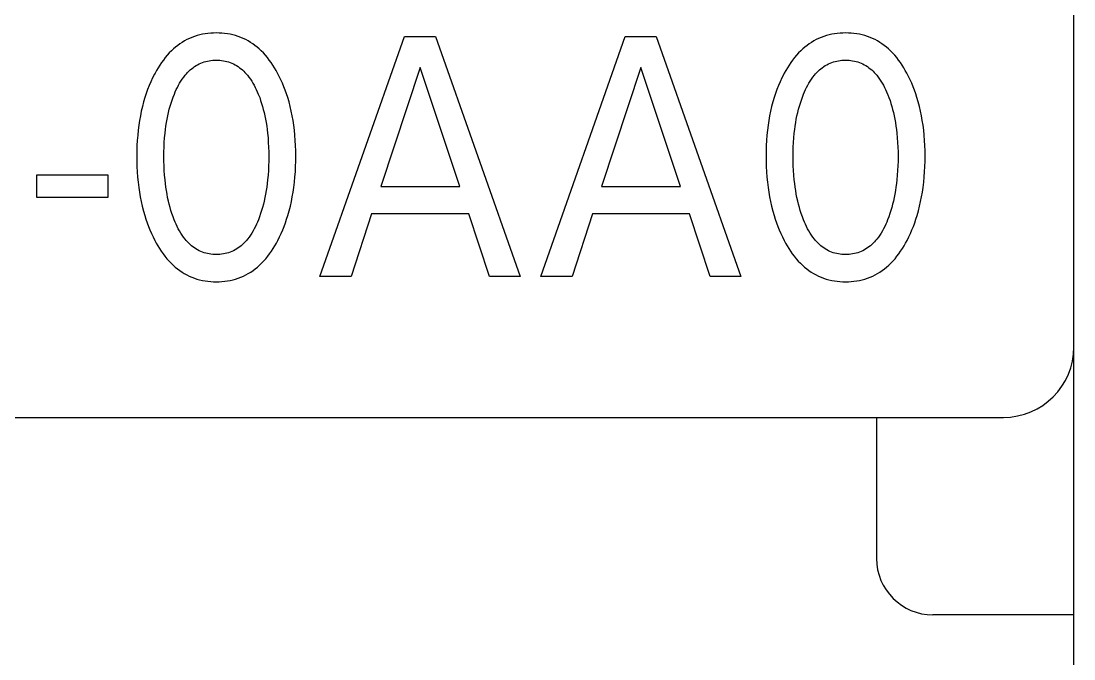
# Model space of a CAD drawing. Extents: x 10 to 656, y -396 to 292.
# Drawn here: x 293.413 to 294.924, y 101.429 to 102.344 of the extents above; entities that cross this region are included whole.
import ezdxf

# ---------------------------------------------------------------- set-up
doc = ezdxf.new("R2010")
doc.units = 0
doc.header["$LTSCALE"] = 5
doc.header["$MEASUREMENT"] = 0
doc.layers.get('0').update_dxf_attribs({"linetype": 'CONTINUOUS'})

msp = doc.modelspace()

# ---------------------------------------------------------------- linework, layer by layer
at = {"color": 7, "linetype": 'Continuous'}
for p, q in [((294.9239, 91.5964), (294.9239, 118.1161)), ((294.9239, 101.4957), (294.9239, 118.1161)), ((294.9239, 91.5929), (294.9239, 118.1125)), ((294.9239, 101.4922), (294.9239, 118.1125)), ((293.6731, 102.3254), (293.6692, 102.3245)), ((293.677, 102.3261), (293.6731, 102.3254)), ((293.681, 102.3266), (293.677, 102.3261)), ((293.6849, 102.327), (293.681, 102.3266)), ((293.6889, 102.3272), (293.6849, 102.327)), ((293.6929, 102.3273), (293.6889, 102.3272)), ((293.6969, 102.3272), (293.6929, 102.3273)), ((293.7009, 102.327), (293.6969, 102.3272)), ((293.7049, 102.3266), (293.7009, 102.327)), ((293.7089, 102.3261), (293.7049, 102.3266)), ((293.7128, 102.3254), (293.7089, 102.3261)), ((293.7167, 102.3245), (293.7128, 102.3254)), ((294.5763, 102.3254), (294.5724, 102.3245)), ((294.5802, 102.3261), (294.5763, 102.3254)), ((294.5842, 102.3266), (294.5802, 102.3261)), ((294.5882, 102.327), (294.5842, 102.3266)), ((294.5921, 102.3272), (294.5882, 102.327)), ((294.5961, 102.3273), (294.5921, 102.3272)), ((294.6001, 102.3272), (294.5961, 102.3273)), ((294.6041, 102.327), (294.6001, 102.3272)), ((294.6081, 102.3266), (294.6041, 102.327)), ((294.6121, 102.3261), (294.6081, 102.3266)), ((294.616, 102.3254), (294.6121, 102.3261)), ((294.6199, 102.3245), (294.616, 102.3254)), ((293.6407, 102.3116), (293.6375, 102.3093)), ((293.644, 102.3138), (293.6407, 102.3116)), ((293.6473, 102.3158), (293.644, 102.3138)), ((293.6508, 102.3177), (293.6473, 102.3158)), ((293.6543, 102.3194), (293.6508, 102.3177)), ((293.6579, 102.3209), (293.6543, 102.3194)), ((293.6616, 102.3223), (293.6579, 102.3209)), ((293.6654, 102.3235), (293.6616, 102.3223)), ((293.6692, 102.3245), (293.6654, 102.3235)), ((293.7205, 102.3235), (293.7167, 102.3245)), ((293.7243, 102.3223), (293.7205, 102.3235)), ((293.728, 102.3209), (293.7243, 102.3223)), ((293.7316, 102.3194), (293.728, 102.3209)), ((293.7352, 102.3177), (293.7316, 102.3194)), ((293.7386, 102.3158), (293.7352, 102.3177)), ((293.742, 102.3138), (293.7386, 102.3158)), ((293.7452, 102.3116), (293.742, 102.3138)), ((293.7484, 102.3093), (293.7452, 102.3116)), ((293.8416, 101.978), (293.9631, 102.3222)), ((293.9631, 102.3222), (294.0076, 102.3222)), ((294.0076, 102.3222), (294.129, 101.978)), ((294.1586, 101.978), (294.28, 102.3222)), ((294.28, 102.3222), (294.3245, 102.3222)), ((294.3245, 102.3222), (294.446, 101.978)), ((294.5439, 102.3116), (294.5408, 102.3093)), ((294.5472, 102.3138), (294.5439, 102.3116)), ((294.5506, 102.3158), (294.5472, 102.3138)), ((294.554, 102.3177), (294.5506, 102.3158)), ((294.5575, 102.3194), (294.554, 102.3177)), ((294.5611, 102.3209), (294.5575, 102.3194)), ((294.5648, 102.3223), (294.5611, 102.3209)), ((294.5686, 102.3235), (294.5648, 102.3223)), ((294.5724, 102.3245), (294.5686, 102.3235)), ((294.6237, 102.3235), (294.6199, 102.3245)), ((294.6275, 102.3223), (294.6237, 102.3235)), ((294.6313, 102.3209), (294.6275, 102.3223)), ((294.6349, 102.3194), (294.6313, 102.3209)), ((294.6384, 102.3177), (294.6349, 102.3194)), ((294.6418, 102.3158), (294.6384, 102.3177)), ((294.6452, 102.3138), (294.6418, 102.3158)), ((294.6484, 102.3116), (294.6452, 102.3138)), ((294.6516, 102.3093), (294.6484, 102.3116)), ((293.6225, 102.2953), (293.6196, 102.2919)), ((293.6255, 102.2986), (293.6225, 102.2953)), ((293.6286, 102.3017), (293.6255, 102.2986)), ((293.6315, 102.3044), (293.6286, 102.3017)), ((293.6345, 102.3069), (293.6315, 102.3044)), ((293.6375, 102.3093), (293.6345, 102.3069)), ((293.7515, 102.3069), (293.7484, 102.3093)), ((293.7545, 102.3044), (293.7515, 102.3069)), ((293.7573, 102.3017), (293.7545, 102.3044)), ((293.7605, 102.2986), (293.7573, 102.3017)), ((293.7634, 102.2953), (293.7605, 102.2986)), ((293.7663, 102.2919), (293.7634, 102.2953)), ((294.5257, 102.2953), (294.5228, 102.2919)), ((294.5287, 102.2986), (294.5257, 102.2953)), ((294.5318, 102.3017), (294.5287, 102.2986)), ((294.5347, 102.3044), (294.5318, 102.3017)), ((294.5377, 102.3069), (294.5347, 102.3044)), ((294.5408, 102.3093), (294.5377, 102.3069)), ((294.6547, 102.3069), (294.6516, 102.3093)), ((294.6577, 102.3044), (294.6547, 102.3069)), ((294.6606, 102.3017), (294.6577, 102.3044)), ((294.6637, 102.2986), (294.6606, 102.3017)), ((294.6667, 102.2953), (294.6637, 102.2986)), ((294.6695, 102.2919), (294.6667, 102.2953)), ((293.6118, 102.2812), (293.6094, 102.2774)), ((293.6143, 102.2849), (293.6118, 102.2812)), ((293.6169, 102.2884), (293.6143, 102.2849)), ((293.6196, 102.2919), (293.6169, 102.2884)), ((293.6616, 102.279), (293.6638, 102.2804)), ((293.6638, 102.2804), (293.666, 102.2817)), ((293.666, 102.2817), (293.6683, 102.2829)), ((293.6683, 102.2829), (293.6706, 102.2839)), ((293.6706, 102.2839), (293.673, 102.2849)), ((293.673, 102.2849), (293.6754, 102.2857)), ((293.6754, 102.2857), (293.6778, 102.2864)), ((293.6778, 102.2864), (293.6803, 102.287)), ((293.6803, 102.287), (293.6828, 102.2874)), ((293.6828, 102.2874), (293.6853, 102.2878)), ((293.6853, 102.2878), (293.6878, 102.2881)), ((293.6878, 102.2881), (293.6904, 102.2882)), ((293.6904, 102.2882), (293.6929, 102.2883)), ((293.6929, 102.2883), (293.6955, 102.2882)), ((293.6955, 102.2882), (293.698, 102.2881)), ((293.698, 102.2881), (293.7006, 102.2878)), ((293.7006, 102.2878), (293.7031, 102.2874)), ((293.7031, 102.2874), (293.7056, 102.287)), ((293.7056, 102.287), (293.708, 102.2864)), ((293.708, 102.2864), (293.7105, 102.2857)), ((293.7105, 102.2857), (293.7129, 102.2849)), ((293.7129, 102.2849), (293.7152, 102.2839)), ((293.7152, 102.2839), (293.7175, 102.2829)), ((293.7175, 102.2829), (293.7198, 102.2817)), ((293.7198, 102.2817), (293.722, 102.2804)), ((293.722, 102.2804), (293.7242, 102.279)), ((293.769, 102.2884), (293.7663, 102.2919)), ((293.7716, 102.2849), (293.769, 102.2884)), ((293.7741, 102.2812), (293.7716, 102.2849)), ((293.7764, 102.2774), (293.7741, 102.2812)), ((294.515, 102.2812), (294.5127, 102.2774)), ((294.5175, 102.2849), (294.515, 102.2812)), ((294.5201, 102.2884), (294.5175, 102.2849)), ((294.5228, 102.2919), (294.5201, 102.2884)), ((294.5648, 102.279), (294.567, 102.2804)), ((294.567, 102.2804), (294.5693, 102.2817)), ((294.5693, 102.2817), (294.5715, 102.2829)), ((294.5715, 102.2829), (294.5738, 102.2839)), ((294.5738, 102.2839), (294.5762, 102.2849)), ((294.5762, 102.2849), (294.5786, 102.2857)), ((294.5786, 102.2857), (294.581, 102.2864)), ((294.581, 102.2864), (294.5835, 102.287)), ((294.5835, 102.287), (294.586, 102.2874)), ((294.586, 102.2874), (294.5885, 102.2878)), ((294.5885, 102.2878), (294.591, 102.2881)), ((294.591, 102.2881), (294.5936, 102.2882)), ((294.5936, 102.2882), (294.5961, 102.2883)), ((294.5961, 102.2883), (294.5987, 102.2882)), ((294.5987, 102.2882), (294.6012, 102.2881)), ((294.6012, 102.2881), (294.6038, 102.2878)), ((294.6038, 102.2878), (294.6063, 102.2874)), ((294.6063, 102.2874), (294.6088, 102.287)), ((294.6088, 102.287), (294.6112, 102.2864)), ((294.6112, 102.2864), (294.6137, 102.2857)), ((294.6137, 102.2857), (294.6161, 102.2849)), ((294.6161, 102.2849), (294.6184, 102.2839)), ((294.6184, 102.2839), (294.6207, 102.2829)), ((294.6207, 102.2829), (294.623, 102.2817)), ((294.623, 102.2817), (294.6253, 102.2804)), ((294.6253, 102.2804), (294.6274, 102.279)), ((294.6722, 102.2884), (294.6695, 102.2919)), ((294.6748, 102.2849), (294.6722, 102.2884)), ((294.6773, 102.2812), (294.6748, 102.2849)), ((294.6796, 102.2774), (294.6773, 102.2812)), ((293.6043, 102.2683), (293.6015, 102.2629)), ((293.605, 102.2697), (293.6043, 102.2683)), ((293.6072, 102.2736), (293.605, 102.2697)), ((293.6094, 102.2774), (293.6072, 102.2736)), ((293.6461, 102.264), (293.6483, 102.2667)), ((293.6483, 102.2667), (293.65, 102.2687)), ((293.65, 102.2687), (293.6517, 102.2706)), ((293.6517, 102.2706), (293.6536, 102.2724)), ((293.6536, 102.2724), (293.6555, 102.2742)), ((293.6555, 102.2742), (293.6575, 102.2759)), ((293.6575, 102.2759), (293.6595, 102.2775)), ((293.6595, 102.2775), (293.6616, 102.279)), ((293.7242, 102.279), (293.7263, 102.2775)), ((293.7263, 102.2775), (293.7284, 102.2759)), ((293.7284, 102.2759), (293.7304, 102.2742)), ((293.7304, 102.2742), (293.7323, 102.2724)), ((293.7323, 102.2724), (293.7341, 102.2706)), ((293.7341, 102.2706), (293.7359, 102.2687)), ((293.7359, 102.2687), (293.7376, 102.2667)), ((293.7376, 102.2667), (293.7397, 102.264)), ((293.7787, 102.2736), (293.7764, 102.2774)), ((293.7808, 102.2697), (293.7787, 102.2736)), ((293.7833, 102.2649), (293.7808, 102.2697)), ((293.7857, 102.2601), (293.7833, 102.2649)), ((293.9855, 102.2778), (293.9289, 102.1068)), ((294.0424, 102.1068), (293.9855, 102.2778)), ((294.3025, 102.2778), (294.2458, 102.1068)), ((294.3593, 102.1068), (294.3025, 102.2778)), ((294.5075, 102.2683), (294.5047, 102.2629)), ((294.5082, 102.2697), (294.5075, 102.2683)), ((294.5104, 102.2736), (294.5082, 102.2697)), ((294.5127, 102.2774), (294.5104, 102.2736)), ((294.5493, 102.264), (294.5515, 102.2667)), ((294.5515, 102.2667), (294.5532, 102.2687)), ((294.5532, 102.2687), (294.555, 102.2706)), ((294.555, 102.2706), (294.5568, 102.2724)), ((294.5568, 102.2724), (294.5587, 102.2742)), ((294.5587, 102.2742), (294.5607, 102.2759)), ((294.5607, 102.2759), (294.5627, 102.2775)), ((294.5627, 102.2775), (294.5648, 102.279)), ((294.6274, 102.279), (294.6295, 102.2775)), ((294.6295, 102.2775), (294.6316, 102.2759)), ((294.6316, 102.2759), (294.6336, 102.2742)), ((294.6336, 102.2742), (294.6355, 102.2724)), ((294.6355, 102.2724), (294.6373, 102.2706)), ((294.6373, 102.2706), (294.6391, 102.2687)), ((294.6391, 102.2687), (294.6408, 102.2667)), ((294.6408, 102.2667), (294.643, 102.264)), ((294.6819, 102.2736), (294.6796, 102.2774)), ((294.684, 102.2697), (294.6819, 102.2736)), ((294.6865, 102.2649), (294.684, 102.2697)), ((294.6889, 102.2601), (294.6865, 102.2649)), ((293.5966, 102.2519), (293.5944, 102.2462)), ((293.599, 102.2574), (293.5966, 102.2519)), ((293.6015, 102.2629), (293.599, 102.2574)), ((293.637, 102.2492), (293.6386, 102.2523)), ((293.6386, 102.2523), (293.6403, 102.2553)), ((293.6403, 102.2553), (293.6421, 102.2583)), ((293.6421, 102.2583), (293.6441, 102.2612)), ((293.6441, 102.2612), (293.6461, 102.264)), ((293.7397, 102.264), (293.7418, 102.2612)), ((293.7418, 102.2612), (293.7437, 102.2583)), ((293.7437, 102.2583), (293.7455, 102.2553)), ((293.7455, 102.2553), (293.7472, 102.2523)), ((293.7472, 102.2523), (293.7488, 102.2492)), ((293.7879, 102.2551), (293.7857, 102.2601)), ((293.79, 102.2501), (293.7879, 102.2551)), ((293.7919, 102.2451), (293.79, 102.2501)), ((294.4998, 102.2519), (294.4976, 102.2462)), ((294.5022, 102.2574), (294.4998, 102.2519)), ((294.5047, 102.2629), (294.5022, 102.2574)), ((294.5402, 102.2492), (294.5418, 102.2523)), ((294.5418, 102.2523), (294.5435, 102.2553)), ((294.5435, 102.2553), (294.5454, 102.2583)), ((294.5454, 102.2583), (294.5473, 102.2612)), ((294.5473, 102.2612), (294.5493, 102.264)), ((294.643, 102.264), (294.645, 102.2612)), ((294.645, 102.2612), (294.6469, 102.2583)), ((294.6469, 102.2583), (294.6487, 102.2553)), ((294.6487, 102.2553), (294.6504, 102.2523)), ((294.6504, 102.2523), (294.652, 102.2492)), ((294.6911, 102.2551), (294.6889, 102.2601)), ((294.6932, 102.2501), (294.6911, 102.2551)), ((294.6951, 102.2451), (294.6932, 102.2501)), ((293.5905, 102.2348), (293.5885, 102.2283)), ((293.5923, 102.2406), (293.5905, 102.2348)), ((293.5944, 102.2462), (293.5923, 102.2406)), ((293.6295, 102.2311), (293.631, 102.2354)), ((293.631, 102.2354), (293.6327, 102.2397)), ((293.6327, 102.2397), (293.6341, 102.2429)), ((293.6341, 102.2429), (293.6355, 102.2461)), ((293.6355, 102.2461), (293.637, 102.2492)), ((293.7488, 102.2492), (293.7503, 102.2461)), ((293.7503, 102.2461), (293.7518, 102.2429)), ((293.7518, 102.2429), (293.7531, 102.2397)), ((293.7531, 102.2397), (293.7536, 102.2386)), ((293.7536, 102.2386), (293.7552, 102.2345)), ((293.7937, 102.24), (293.7919, 102.2451)), ((293.7954, 102.2348), (293.7937, 102.24)), ((293.7973, 102.2283), (293.7954, 102.2348)), ((294.4937, 102.2348), (294.4918, 102.2283)), ((294.4956, 102.2406), (294.4937, 102.2348)), ((294.4976, 102.2462), (294.4956, 102.2406)), ((294.5327, 102.2311), (294.5342, 102.2354)), ((294.5342, 102.2354), (294.5359, 102.2397)), ((294.5359, 102.2397), (294.5373, 102.2429)), ((294.5373, 102.2429), (294.5387, 102.2461)), ((294.5387, 102.2461), (294.5402, 102.2492)), ((294.652, 102.2492), (294.6536, 102.2461)), ((294.6536, 102.2461), (294.655, 102.2429)), ((294.655, 102.2429), (294.6563, 102.2397)), ((294.6563, 102.2397), (294.6568, 102.2386)), ((294.6568, 102.2386), (294.6584, 102.2345)), ((294.6969, 102.24), (294.6951, 102.2451)), ((294.6986, 102.2348), (294.6969, 102.24)), ((294.7005, 102.2283), (294.6986, 102.2348)), ((293.5868, 102.2218), (293.5853, 102.2152)), ((293.5885, 102.2283), (293.5868, 102.2218)), ((293.6255, 102.2179), (293.6267, 102.2223)), ((293.6267, 102.2223), (293.628, 102.2267)), ((293.628, 102.2267), (293.6295, 102.2311)), ((293.7552, 102.2345), (293.7566, 102.2303)), ((293.7566, 102.2303), (293.758, 102.2262)), ((293.758, 102.2262), (293.7593, 102.2219)), ((293.7593, 102.2219), (293.7604, 102.2177)), ((293.799, 102.2218), (293.7973, 102.2283)), ((293.8006, 102.2152), (293.799, 102.2218)), ((294.49, 102.2218), (294.4885, 102.2152)), ((294.4918, 102.2283), (294.49, 102.2218)), ((294.5287, 102.2179), (294.5299, 102.2223)), ((294.5299, 102.2223), (294.5312, 102.2267)), ((294.5312, 102.2267), (294.5327, 102.2311)), ((294.6584, 102.2345), (294.6599, 102.2303)), ((294.6599, 102.2303), (294.6612, 102.2262)), ((294.6612, 102.2262), (294.6625, 102.2219)), ((294.6625, 102.2219), (294.6637, 102.2177)), ((294.7022, 102.2218), (294.7005, 102.2283)), ((294.7038, 102.2152), (294.7022, 102.2218)), ((293.5839, 102.2085), (293.5827, 102.2019)), ((293.5853, 102.2152), (293.5839, 102.2085)), ((293.6222, 102.2036), (293.6232, 102.2085)), ((293.6232, 102.2085), (293.6243, 102.2134)), ((293.6243, 102.2134), (293.6255, 102.2179)), ((293.7604, 102.2177), (293.7615, 102.2134)), ((293.7615, 102.2134), (293.7626, 102.2085)), ((293.7626, 102.2085), (293.7636, 102.2036)), ((293.8019, 102.2085), (293.8006, 102.2152)), ((293.8031, 102.2019), (293.8019, 102.2085)), ((294.4871, 102.2085), (294.486, 102.2019)), ((294.4885, 102.2152), (294.4871, 102.2085)), ((294.5254, 102.2036), (294.5264, 102.2085)), ((294.5264, 102.2085), (294.5275, 102.2134)), ((294.5275, 102.2134), (294.5287, 102.2179)), ((294.6637, 102.2177), (294.6647, 102.2134)), ((294.6647, 102.2134), (294.6658, 102.2085)), ((294.6658, 102.2085), (294.6668, 102.2036)), ((294.7051, 102.2085), (294.7038, 102.2152)), ((294.7063, 102.2019), (294.7051, 102.2085)), ((293.5817, 102.1952), (293.5808, 102.1878)), ((293.5827, 102.2019), (293.5817, 102.1952)), ((293.6199, 102.1886), (293.6206, 102.1936)), ((293.6206, 102.1936), (293.6213, 102.1986)), ((293.6213, 102.1986), (293.6222, 102.2036)), ((293.7636, 102.2036), (293.7645, 102.1986)), ((293.7645, 102.1986), (293.7653, 102.1936)), ((293.7653, 102.1936), (293.766, 102.1886)), ((293.8041, 102.1952), (293.8031, 102.2019)), ((293.805, 102.1878), (293.8041, 102.1952)), ((294.4849, 102.1952), (294.484, 102.1878)), ((294.486, 102.2019), (294.4849, 102.1952)), ((294.5231, 102.1886), (294.5238, 102.1936)), ((294.5238, 102.1936), (294.5245, 102.1986)), ((294.5245, 102.1986), (294.5254, 102.2036)), ((294.6668, 102.2036), (294.6677, 102.1986)), ((294.6677, 102.1986), (294.6685, 102.1936)), ((294.6685, 102.1936), (294.6692, 102.1886)), ((294.7073, 102.1952), (294.7063, 102.2019)), ((294.7083, 102.1878), (294.7073, 102.1952)), ((293.5801, 102.1804), (293.5795, 102.173)), ((293.5808, 102.1878), (293.5801, 102.1804)), ((293.6182, 102.1703), (293.6187, 102.1769)), ((293.6187, 102.1769), (293.6193, 102.1836)), ((293.6193, 102.1836), (293.6199, 102.1886)), ((293.766, 102.1886), (293.7665, 102.1836)), ((293.7665, 102.1836), (293.7672, 102.1769)), ((293.7672, 102.1769), (293.7676, 102.1703)), ((293.8058, 102.1804), (293.805, 102.1878)), ((293.8063, 102.173), (293.8058, 102.1804)), ((294.4833, 102.1804), (294.4827, 102.173)), ((294.484, 102.1878), (294.4833, 102.1804)), ((294.5214, 102.1703), (294.5219, 102.1769)), ((294.5219, 102.1769), (294.5225, 102.1836)), ((294.5225, 102.1836), (294.5231, 102.1886)), ((294.6692, 102.1886), (294.6698, 102.1836)), ((294.6698, 102.1836), (294.6704, 102.1769)), ((294.6704, 102.1769), (294.6709, 102.1703)), ((294.709, 102.1804), (294.7083, 102.1878)), ((294.7095, 102.173), (294.709, 102.1804)), ((293.5791, 102.1656), (293.5789, 102.1581)), ((293.5795, 102.173), (293.5791, 102.1656)), ((293.6177, 102.1569), (293.6179, 102.1636)), ((293.6179, 102.1636), (293.6182, 102.1703)), ((293.7676, 102.1703), (293.768, 102.1636)), ((293.768, 102.1636), (293.7682, 102.1569)), ((293.8067, 102.1656), (293.8063, 102.173)), ((293.807, 102.1581), (293.8067, 102.1656)), ((294.4823, 102.1656), (294.4821, 102.1581)), ((294.4827, 102.173), (294.4823, 102.1656)), ((294.5209, 102.1569), (294.5211, 102.1636)), ((294.5211, 102.1636), (294.5214, 102.1703)), ((294.6709, 102.1703), (294.6712, 102.1636)), ((294.6712, 102.1636), (294.6714, 102.1569)), ((294.7099, 102.1656), (294.7095, 102.173)), ((294.7102, 102.1581), (294.7099, 102.1656)), ((293.5789, 102.1581), (293.5788, 102.1507)), ((293.5788, 102.1507), (293.5789, 102.1432)), ((293.6176, 102.1502), (293.6177, 102.1569)), ((293.6177, 102.1434), (293.6176, 102.1502)), ((293.7682, 102.1569), (293.7682, 102.1502)), ((293.7682, 102.1502), (293.7682, 102.1434)), ((293.807, 102.1507), (293.807, 102.1581)), ((293.807, 102.1432), (293.807, 102.1507)), ((294.4821, 102.1581), (294.482, 102.1507)), ((294.482, 102.1507), (294.4821, 102.1432)), ((294.5208, 102.1502), (294.5209, 102.1569)), ((294.5209, 102.1434), (294.5208, 102.1502)), ((294.6714, 102.1569), (294.6714, 102.1502)), ((294.6714, 102.1502), (294.6714, 102.1434)), ((294.7102, 102.1507), (294.7102, 102.1581)), ((294.7102, 102.1432), (294.7102, 102.1507)), ((293.5789, 102.1432), (293.5791, 102.1356)), ((293.5791, 102.1356), (293.5795, 102.1281)), ((293.6179, 102.1367), (293.6177, 102.1434)), ((293.6182, 102.1299), (293.6179, 102.1367)), ((293.6187, 102.1231), (293.6182, 102.1299)), ((293.7677, 102.1299), (293.7672, 102.1231)), ((293.768, 102.1367), (293.7677, 102.1299)), ((293.7682, 102.1434), (293.768, 102.1367)), ((293.8064, 102.1281), (293.8067, 102.1356)), ((293.8067, 102.1356), (293.807, 102.1432)), ((294.4821, 102.1432), (294.4823, 102.1356)), ((294.4823, 102.1356), (294.4827, 102.1281)), ((294.5211, 102.1367), (294.5209, 102.1434)), ((294.5214, 102.1299), (294.5211, 102.1367)), ((294.5219, 102.1231), (294.5214, 102.1299)), ((294.6709, 102.1299), (294.6704, 102.1231)), ((294.6712, 102.1367), (294.6709, 102.1299)), ((294.6714, 102.1434), (294.6712, 102.1367)), ((294.7096, 102.1281), (294.71, 102.1356)), ((294.71, 102.1356), (294.7102, 102.1432)), ((293.4351, 102.0912), (293.4351, 102.1236)), ((293.4351, 102.1236), (293.5371, 102.1236)), ((293.5371, 102.1236), (293.5371, 102.0912)), ((293.5795, 102.1281), (293.58, 102.1205)), ((293.58, 102.1205), (293.5808, 102.113)), ((293.6193, 102.1164), (293.6187, 102.1231)), ((293.6198, 102.1113), (293.6193, 102.1164)), ((293.7666, 102.1164), (293.766, 102.1113)), ((293.7672, 102.1231), (293.7666, 102.1164)), ((293.8051, 102.1131), (293.8058, 102.1206)), ((293.8058, 102.1206), (293.8064, 102.1281)), ((294.4827, 102.1281), (294.4833, 102.1205)), ((294.4833, 102.1205), (294.484, 102.113)), ((294.5225, 102.1164), (294.5219, 102.1231)), ((294.5231, 102.1113), (294.5225, 102.1164)), ((294.6698, 102.1164), (294.6692, 102.1113)), ((294.6704, 102.1231), (294.6698, 102.1164)), ((294.7083, 102.1131), (294.709, 102.1206)), ((294.709, 102.1206), (294.7096, 102.1281)), ((293.5808, 102.113), (293.5817, 102.1055)), ((293.5817, 102.1055), (293.5827, 102.0987)), ((293.5827, 102.0987), (293.5838, 102.0919)), ((293.6205, 102.1062), (293.6198, 102.1113)), ((293.6213, 102.1011), (293.6205, 102.1062)), ((293.6222, 102.0961), (293.6213, 102.1011)), ((293.7646, 102.1011), (293.7637, 102.0961)), ((293.7653, 102.1062), (293.7646, 102.1011)), ((293.766, 102.1113), (293.7653, 102.1062)), ((293.802, 102.092), (293.8032, 102.0988)), ((293.8032, 102.0988), (293.8042, 102.1056)), ((293.8042, 102.1056), (293.8051, 102.1131)), ((293.9289, 102.1068), (294.0424, 102.1068)), ((294.2458, 102.1068), (294.3593, 102.1068)), ((294.484, 102.113), (294.4849, 102.1055)), ((294.4849, 102.1055), (294.4859, 102.0987)), ((294.4859, 102.0987), (294.4871, 102.0919)), ((294.5237, 102.1062), (294.5231, 102.1113)), ((294.5245, 102.1011), (294.5237, 102.1062)), ((294.5254, 102.0961), (294.5245, 102.1011)), ((294.6678, 102.1011), (294.6669, 102.0961)), ((294.6685, 102.1062), (294.6678, 102.1011)), ((294.6692, 102.1113), (294.6685, 102.1062)), ((294.7052, 102.092), (294.7064, 102.0988)), ((294.7064, 102.0988), (294.7074, 102.1056)), ((294.7074, 102.1056), (294.7083, 102.1131)), ((293.5371, 102.0912), (293.4351, 102.0912)), ((293.5838, 102.0919), (293.5852, 102.0852)), ((293.5852, 102.0852), (293.5867, 102.0785)), ((293.6231, 102.0911), (293.6222, 102.0961)), ((293.6242, 102.0861), (293.6231, 102.0911)), ((293.6253, 102.0815), (293.6242, 102.0861)), ((293.7616, 102.0861), (293.7605, 102.0815)), ((293.7627, 102.0911), (293.7616, 102.0861)), ((293.7637, 102.0961), (293.7627, 102.0911)), ((293.7992, 102.0786), (293.8007, 102.0853)), ((293.8007, 102.0853), (293.802, 102.092)), ((294.4871, 102.0919), (294.4884, 102.0852)), ((294.4884, 102.0852), (294.4899, 102.0785)), ((294.5264, 102.0911), (294.5254, 102.0961)), ((294.5275, 102.0861), (294.5264, 102.0911)), ((294.5286, 102.0815), (294.5275, 102.0861)), ((294.6648, 102.0861), (294.6637, 102.0815)), ((294.6659, 102.0911), (294.6648, 102.0861)), ((294.6669, 102.0961), (294.6659, 102.0911)), ((294.7024, 102.0786), (294.7039, 102.0853)), ((294.7039, 102.0853), (294.7052, 102.092)), ((293.5867, 102.0785), (293.5884, 102.0718)), ((293.5884, 102.0718), (293.5903, 102.0652)), ((293.6266, 102.077), (293.6253, 102.0815)), ((293.6279, 102.0725), (293.6266, 102.077)), ((293.6293, 102.0681), (293.6279, 102.0725)), ((293.758, 102.0725), (293.7565, 102.0681)), ((293.7593, 102.077), (293.758, 102.0725)), ((293.7605, 102.0815), (293.7593, 102.077)), ((293.7956, 102.0653), (293.7975, 102.0719)), ((293.7975, 102.0719), (293.7992, 102.0786)), ((294.4899, 102.0785), (294.4916, 102.0718)), ((294.4916, 102.0718), (294.4935, 102.0652)), ((294.5298, 102.077), (294.5286, 102.0815)), ((294.5311, 102.0725), (294.5298, 102.077)), ((294.5325, 102.0681), (294.5311, 102.0725)), ((294.6612, 102.0725), (294.6598, 102.0681)), ((294.6625, 102.077), (294.6612, 102.0725)), ((294.6637, 102.0815), (294.6625, 102.077)), ((294.6988, 102.0653), (294.7007, 102.0719)), ((294.7007, 102.0719), (294.7024, 102.0786)), ((293.5903, 102.0652), (293.5919, 102.06)), ((293.5919, 102.06), (293.5937, 102.0548)), ((293.5937, 102.0548), (293.5956, 102.0497)), ((293.6308, 102.0636), (293.6293, 102.0681)), ((293.6325, 102.0593), (293.6308, 102.0636)), ((293.6339, 102.056), (293.6325, 102.0593)), ((293.6353, 102.0527), (293.6339, 102.056)), ((293.752, 102.056), (293.7506, 102.0527)), ((293.7533, 102.0593), (293.752, 102.056)), ((293.755, 102.0636), (293.7533, 102.0593)), ((293.7565, 102.0681), (293.755, 102.0636)), ((293.7902, 102.0497), (293.7921, 102.0549)), ((293.7921, 102.0549), (293.7939, 102.0601)), ((293.7939, 102.0601), (293.7956, 102.0653)), ((293.9159, 102.0678), (293.8865, 101.978)), ((294.0552, 102.0678), (293.9159, 102.0678)), ((294.085, 101.978), (294.0552, 102.0678)), ((294.2328, 102.0678), (294.2035, 101.978)), ((294.3721, 102.0678), (294.2328, 102.0678)), ((294.4019, 101.978), (294.3721, 102.0678)), ((294.4935, 102.0652), (294.4951, 102.06)), ((294.4951, 102.06), (294.4969, 102.0548)), ((294.4969, 102.0548), (294.4988, 102.0497)), ((294.5341, 102.0636), (294.5325, 102.0681)), ((294.5357, 102.0593), (294.5341, 102.0636)), ((294.5371, 102.056), (294.5357, 102.0593)), ((294.5385, 102.0527), (294.5371, 102.056)), ((294.6552, 102.056), (294.6538, 102.0527)), ((294.6565, 102.0593), (294.6552, 102.056)), ((294.6582, 102.0636), (294.6565, 102.0593)), ((294.6598, 102.0681), (294.6582, 102.0636)), ((294.6934, 102.0497), (294.6954, 102.0549)), ((294.6954, 102.0549), (294.6971, 102.0601)), ((294.6971, 102.0601), (294.6988, 102.0653)), ((293.5956, 102.0497), (293.5977, 102.0446)), ((293.5977, 102.0446), (293.5998, 102.0396)), ((293.5998, 102.0396), (293.6022, 102.0346)), ((293.6368, 102.0495), (293.6353, 102.0527)), ((293.6384, 102.0463), (293.6368, 102.0495)), ((293.6401, 102.0432), (293.6384, 102.0463)), ((293.6419, 102.0402), (293.6401, 102.0432)), ((293.6438, 102.0372), (293.6419, 102.0402)), ((293.7439, 102.0402), (293.742, 102.0372)), ((293.7457, 102.0432), (293.7439, 102.0402)), ((293.7474, 102.0463), (293.7457, 102.0432)), ((293.749, 102.0495), (293.7474, 102.0463)), ((293.7506, 102.0527), (293.749, 102.0495)), ((293.7837, 102.0347), (293.786, 102.0396)), ((293.786, 102.0396), (293.7882, 102.0447)), ((293.7882, 102.0447), (293.7902, 102.0497)), ((294.4988, 102.0497), (294.5009, 102.0446)), ((294.5009, 102.0446), (294.503, 102.0396)), ((294.503, 102.0396), (294.5054, 102.0346)), ((294.54, 102.0495), (294.5385, 102.0527)), ((294.5416, 102.0463), (294.54, 102.0495)), ((294.5433, 102.0432), (294.5416, 102.0463)), ((294.5451, 102.0402), (294.5433, 102.0432)), ((294.5471, 102.0372), (294.5451, 102.0402)), ((294.6471, 102.0402), (294.6452, 102.0372)), ((294.649, 102.0432), (294.6471, 102.0402)), ((294.6507, 102.0463), (294.649, 102.0432)), ((294.6523, 102.0495), (294.6507, 102.0463)), ((294.6538, 102.0527), (294.6523, 102.0495)), ((294.6869, 102.0347), (294.6892, 102.0396)), ((294.6892, 102.0396), (294.6914, 102.0447)), ((294.6914, 102.0447), (294.6934, 102.0497)), ((293.6022, 102.0346), (293.6046, 102.0297)), ((293.6046, 102.0297), (293.6068, 102.0257)), ((293.6068, 102.0257), (293.609, 102.0218)), ((293.6459, 102.0343), (293.6438, 102.0372)), ((293.6481, 102.0315), (293.6459, 102.0343)), ((293.6498, 102.0295), (293.6481, 102.0315)), ((293.6515, 102.0275), (293.6498, 102.0295)), ((293.6534, 102.0256), (293.6515, 102.0275)), ((293.6553, 102.0238), (293.6534, 102.0256)), ((293.6573, 102.022), (293.6553, 102.0238)), ((293.7305, 102.0238), (293.7286, 102.022)), ((293.7325, 102.0256), (293.7305, 102.0238)), ((293.7343, 102.0275), (293.7325, 102.0256)), ((293.7361, 102.0295), (293.7343, 102.0275)), ((293.7378, 102.0315), (293.7361, 102.0295)), ((293.7399, 102.0343), (293.7378, 102.0315)), ((293.742, 102.0372), (293.7399, 102.0343)), ((293.7768, 102.0218), (293.7791, 102.0258)), ((293.7791, 102.0258), (293.7812, 102.0297)), ((293.7812, 102.0297), (293.7837, 102.0347)), ((294.5054, 102.0346), (294.5078, 102.0297)), ((294.5078, 102.0297), (294.51, 102.0257)), ((294.51, 102.0257), (294.5122, 102.0218)), ((294.5491, 102.0343), (294.5471, 102.0372)), ((294.5513, 102.0315), (294.5491, 102.0343)), ((294.553, 102.0295), (294.5513, 102.0315)), ((294.5548, 102.0275), (294.553, 102.0295)), ((294.5566, 102.0256), (294.5548, 102.0275)), ((294.5585, 102.0238), (294.5566, 102.0256)), ((294.5605, 102.022), (294.5585, 102.0238)), ((294.6338, 102.0238), (294.6318, 102.022)), ((294.6357, 102.0256), (294.6338, 102.0238)), ((294.6375, 102.0275), (294.6357, 102.0256)), ((294.6393, 102.0295), (294.6375, 102.0275)), ((294.641, 102.0315), (294.6393, 102.0295)), ((294.6432, 102.0343), (294.641, 102.0315)), ((294.6452, 102.0372), (294.6432, 102.0343)), ((294.6801, 102.0218), (294.6823, 102.0258)), ((294.6823, 102.0258), (294.6844, 102.0297)), ((294.6844, 102.0297), (294.6869, 102.0347)), ((293.609, 102.0218), (293.6114, 102.0179)), ((293.6114, 102.0179), (293.6139, 102.0141)), ((293.6139, 102.0141), (293.6165, 102.0104)), ((293.6165, 102.0104), (293.6192, 102.0068)), ((293.6593, 102.0204), (293.6573, 102.022)), ((293.6615, 102.0188), (293.6593, 102.0204)), ((293.6637, 102.0174), (293.6615, 102.0188)), ((293.6659, 102.016), (293.6637, 102.0174)), ((293.6682, 102.0148), (293.6659, 102.016)), ((293.6705, 102.0137), (293.6682, 102.0148)), ((293.6729, 102.0128), (293.6705, 102.0137)), ((293.6753, 102.012), (293.6729, 102.0128)), ((293.6777, 102.0112), (293.6753, 102.012)), ((293.6802, 102.0106), (293.6777, 102.0112)), ((293.6827, 102.0101), (293.6802, 102.0106)), ((293.6852, 102.0097), (293.6827, 102.0101)), ((293.6878, 102.0095), (293.6852, 102.0097)), ((293.6904, 102.0093), (293.6878, 102.0095)), ((293.6929, 102.0093), (293.6904, 102.0093)), ((293.6955, 102.0093), (293.6929, 102.0093)), ((293.6981, 102.0095), (293.6955, 102.0093)), ((293.7006, 102.0097), (293.6981, 102.0095)), ((293.7031, 102.0101), (293.7006, 102.0097)), ((293.7056, 102.0106), (293.7031, 102.0101)), ((293.7081, 102.0112), (293.7056, 102.0106)), ((293.7106, 102.012), (293.7081, 102.0112)), ((293.713, 102.0128), (293.7106, 102.012)), ((293.7153, 102.0137), (293.713, 102.0128)), ((293.7176, 102.0148), (293.7153, 102.0137)), ((293.7199, 102.016), (293.7176, 102.0148)), ((293.7222, 102.0174), (293.7199, 102.016)), ((293.7244, 102.0188), (293.7222, 102.0174)), ((293.7265, 102.0204), (293.7244, 102.0188)), ((293.7286, 102.022), (293.7265, 102.0204)), ((293.7667, 102.0068), (293.7694, 102.0104)), ((293.7694, 102.0104), (293.772, 102.0141)), ((293.772, 102.0141), (293.7745, 102.0179)), ((293.7745, 102.0179), (293.7768, 102.0218)), ((294.5122, 102.0218), (294.5146, 102.0179)), ((294.5146, 102.0179), (294.5171, 102.0141)), ((294.5171, 102.0141), (294.5197, 102.0104)), ((294.5197, 102.0104), (294.5224, 102.0068)), ((294.5626, 102.0204), (294.5605, 102.022)), ((294.5647, 102.0188), (294.5626, 102.0204)), ((294.5669, 102.0174), (294.5647, 102.0188)), ((294.5691, 102.016), (294.5669, 102.0174)), ((294.5714, 102.0148), (294.5691, 102.016)), ((294.5737, 102.0137), (294.5714, 102.0148)), ((294.5761, 102.0128), (294.5737, 102.0137)), ((294.5785, 102.012), (294.5761, 102.0128)), ((294.5809, 102.0112), (294.5785, 102.012)), ((294.5834, 102.0106), (294.5809, 102.0112)), ((294.5859, 102.0101), (294.5834, 102.0106)), ((294.5885, 102.0097), (294.5859, 102.0101)), ((294.591, 102.0095), (294.5885, 102.0097)), ((294.5936, 102.0093), (294.591, 102.0095)), ((294.5961, 102.0093), (294.5936, 102.0093)), ((294.5987, 102.0093), (294.5961, 102.0093)), ((294.6013, 102.0095), (294.5987, 102.0093)), ((294.6038, 102.0097), (294.6013, 102.0095)), ((294.6063, 102.0101), (294.6038, 102.0097)), ((294.6089, 102.0106), (294.6063, 102.0101)), ((294.6113, 102.0112), (294.6089, 102.0106)), ((294.6138, 102.012), (294.6113, 102.0112)), ((294.6162, 102.0128), (294.6138, 102.012)), ((294.6185, 102.0137), (294.6162, 102.0128)), ((294.6208, 102.0148), (294.6185, 102.0137)), ((294.6232, 102.016), (294.6208, 102.0148)), ((294.6254, 102.0174), (294.6232, 102.016)), ((294.6276, 102.0188), (294.6254, 102.0174)), ((294.6297, 102.0204), (294.6276, 102.0188)), ((294.6318, 102.022), (294.6297, 102.0204)), ((294.6699, 102.0068), (294.6726, 102.0104)), ((294.6726, 102.0104), (294.6752, 102.0141)), ((294.6752, 102.0141), (294.6777, 102.0179)), ((294.6777, 102.0179), (294.6801, 102.0218)), ((293.6192, 102.0068), (293.6221, 102.0033)), ((293.6221, 102.0033), (293.6251, 101.9999)), ((293.6251, 101.9999), (293.6282, 101.9967)), ((293.6282, 101.9967), (293.6311, 101.9939)), ((293.6311, 101.9939), (293.6341, 101.9913)), ((293.7519, 101.9913), (293.7548, 101.9939)), ((293.7548, 101.9939), (293.7577, 101.9967)), ((293.7577, 101.9967), (293.7609, 101.9999)), ((293.7609, 101.9999), (293.7639, 102.0033)), ((293.7639, 102.0033), (293.7667, 102.0068)), ((294.5224, 102.0068), (294.5253, 102.0033)), ((294.5253, 102.0033), (294.5283, 101.9999)), ((294.5283, 101.9999), (294.5314, 101.9967)), ((294.5314, 101.9967), (294.5343, 101.9939)), ((294.5343, 101.9939), (294.5373, 101.9913)), ((294.6551, 101.9913), (294.6581, 101.9939)), ((294.6581, 101.9939), (294.6609, 101.9967)), ((294.6609, 101.9967), (294.6641, 101.9999)), ((294.6641, 101.9999), (294.6671, 102.0033)), ((294.6671, 102.0033), (294.6699, 102.0068)), ((293.6341, 101.9913), (293.6372, 101.9888)), ((293.6372, 101.9888), (293.6404, 101.9864)), ((293.6404, 101.9864), (293.6437, 101.9842)), ((293.6437, 101.9842), (293.647, 101.9821)), ((293.647, 101.9821), (293.6505, 101.9802)), ((293.6505, 101.9802), (293.654, 101.9784)), ((293.654, 101.9784), (293.6577, 101.9768)), ((293.7283, 101.9768), (293.7319, 101.9784)), ((293.7319, 101.9784), (293.7354, 101.9802)), ((293.7354, 101.9802), (293.7389, 101.9821)), ((293.7389, 101.9821), (293.7423, 101.9842)), ((293.7423, 101.9842), (293.7456, 101.9864)), ((293.7456, 101.9864), (293.7488, 101.9888)), ((293.7488, 101.9888), (293.7519, 101.9913)), ((293.8865, 101.978), (293.8416, 101.978)), ((294.129, 101.978), (294.085, 101.978)), ((294.2035, 101.978), (294.1586, 101.978)), ((294.446, 101.978), (294.4019, 101.978)), ((294.5373, 101.9913), (294.5404, 101.9888)), ((294.5404, 101.9888), (294.5436, 101.9864)), ((294.5436, 101.9864), (294.5469, 101.9842)), ((294.5469, 101.9842), (294.5502, 101.9821)), ((294.5502, 101.9821), (294.5537, 101.9802)), ((294.5537, 101.9802), (294.5573, 101.9784)), ((294.5573, 101.9784), (294.5609, 101.9768)), ((294.6315, 101.9768), (294.6351, 101.9784)), ((294.6351, 101.9784), (294.6387, 101.9802)), ((294.6387, 101.9802), (294.6421, 101.9821)), ((294.6421, 101.9821), (294.6455, 101.9842)), ((294.6455, 101.9842), (294.6488, 101.9864)), ((294.6488, 101.9864), (294.652, 101.9888)), ((294.652, 101.9888), (294.6551, 101.9913)), ((293.6577, 101.9768), (293.6614, 101.9754)), ((293.6614, 101.9754), (293.6652, 101.9742)), ((293.6652, 101.9742), (293.669, 101.9731)), ((293.669, 101.9731), (293.673, 101.9722)), ((293.673, 101.9722), (293.6769, 101.9715)), ((293.6769, 101.9715), (293.6809, 101.9709)), ((293.6809, 101.9709), (293.6849, 101.9705)), ((293.6849, 101.9705), (293.6889, 101.9703)), ((293.6889, 101.9703), (293.6929, 101.9702)), ((293.6929, 101.9702), (293.697, 101.9703)), ((293.697, 101.9703), (293.701, 101.9705)), ((293.701, 101.9705), (293.705, 101.9709)), ((293.705, 101.9709), (293.709, 101.9715)), ((293.709, 101.9715), (293.7129, 101.9722)), ((293.7129, 101.9722), (293.7169, 101.9731)), ((293.7169, 101.9731), (293.7207, 101.9742)), ((293.7207, 101.9742), (293.7245, 101.9754)), ((293.7245, 101.9754), (293.7283, 101.9768)), ((294.5609, 101.9768), (294.5646, 101.9754)), ((294.5646, 101.9754), (294.5684, 101.9742)), ((294.5684, 101.9742), (294.5723, 101.9731)), ((294.5723, 101.9731), (294.5762, 101.9722)), ((294.5762, 101.9722), (294.5801, 101.9715)), ((294.5801, 101.9715), (294.5841, 101.9709)), ((294.5841, 101.9709), (294.5881, 101.9705)), ((294.5881, 101.9705), (294.5921, 101.9703)), ((294.5921, 101.9703), (294.5961, 101.9702)), ((294.5961, 101.9702), (294.6002, 101.9703)), ((294.6002, 101.9703), (294.6042, 101.9705)), ((294.6042, 101.9705), (294.6082, 101.9709)), ((294.6082, 101.9709), (294.6122, 101.9715)), ((294.6122, 101.9715), (294.6162, 101.9722)), ((294.6162, 101.9722), (294.6201, 101.9731)), ((294.6201, 101.9731), (294.6239, 101.9742)), ((294.6239, 101.9742), (294.6277, 101.9754)), ((294.6277, 101.9754), (294.6315, 101.9768)), ((291.9885, 101.7756), (294.8227, 101.7756)), ((294.6405, 101.7756), (294.6405, 101.5732)), ((294.9239, 101.4922), (294.7215, 101.4922))]:
    msp.add_line(p, q, dxfattribs=at)
for centre, radius, start, end in [((294.8227, 101.8768), 0.1012, 270, 0), ((294.7215, 101.5732), 0.081, 180, 270)]:
    msp.add_arc(centre, radius, start, end, dxfattribs=at)

doc.saveas('drawing.dxf')
